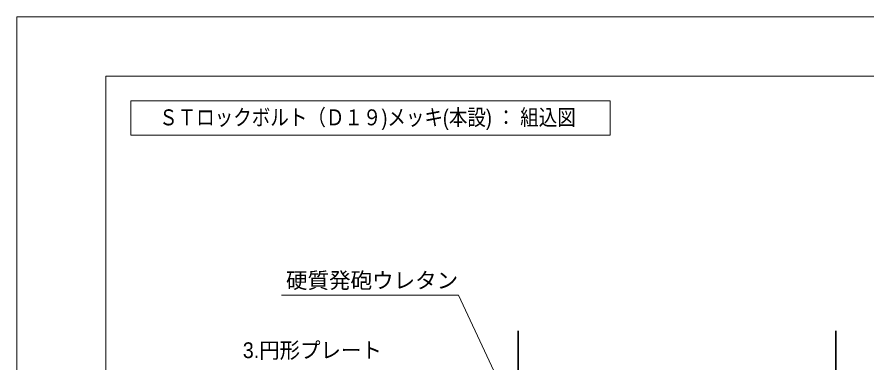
# Model space of a CAD drawing. Units: millimetres at full size, sheet at 1:2; details may follow other scales. Extents: x 1970 to 3652, y 1102 to 2290.
# Drawn here: x 1970 to 2502, y 2074 to 2290 of the extents above; entities that cross this region are included whole.
import ezdxf
from ezdxf.enums import TextEntityAlignment as Align

# ---------------------------------------------------------------- set-up
doc = ezdxf.new("R2010")
doc.units = ezdxf.units.MM
doc.header["$LTSCALE"] = 2
for name, color, linetype, lineweight in [('1外形線', 7, 'Continuous', 35), ('6寸法線', 4, 'Continuous', 13), ('7 枠・タイトル', 7, 'Continuous', 13), ('Defpoints_2', 7, 'Continuous', 13)]:
    doc.layers.add(name, color=color, linetype=linetype, lineweight=lineweight)
doc.styles.add('ＭＳ Ｐゴシック', font='')
doc.styles.get('ＭＳ Ｐゴシック').set_extended_font_data('MS PGothic')

msp = doc.modelspace()

# ---------------------------------------------------------------- linework, layer by layer
at = {"layer": '1外形線'}
for p, q in [((2284.203, 1988.507), (2284.196, 2093.64)), ((2483.442, 1996.001), (2483.445, 2093.649))]:
    msp.add_line(p, q, dxfattribs=at)
at = {"layer": '6寸法線'}
msp.add_lwpolyline([(2303.666, 1994.008), (2301.552, 1998.538), (2246.786, 2115.889), (2135.803, 2115.889)], dxfattribs=at)
at = {"layer": '7 枠・タイトル'}
for p, q in [((2025.479, 1139.719), (2025.479, 2253.272)), ((3596.176, 2253.272), (2025.479, 2253.272)), ((2041.317, 2237.873), (2341.756, 2237.873)), ((2041.317, 2237.873), (2041.317, 2216.301)), ((2341.756, 2237.873), (2341.756, 2216.301)), ((2041.317, 2216.301), (2341.756, 2216.301))]:
    msp.add_line(p, q, dxfattribs=at)
at = {"layer": 'Defpoints_2'}
msp.add_lwpolyline([(1969.828, 1102.495), (3651.828, 1102.495), (3651.828, 2290.495), (1969.828, 2290.495)], close=True, dxfattribs=at)

# ---------------------------------------------------------------- texts
at = {"layer": '6寸法線', "color": 7, "style": 'ＭＳ Ｐゴシック'}
msp.add_text('硬質発砲ウレタン', height=9.897, dxfattribs=at).set_placement((2138.526, 2117.278), align=Align.BOTTOM_LEFT)
at = {"layer": '6寸法線', "color": 7, "style": 'ＭＳ Ｐゴシック', "width": 0.95}
msp.add_text('3.円形プレート', height=9.897, dxfattribs=at).set_placement((2111.463, 2073.471), align=Align.BOTTOM_LEFT)
at = {"layer": '7 枠・タイトル', "style": 'ＭＳ Ｐゴシック', "width": 0.85}
msp.add_text('ＳＴロックボルト（Ｄ１９)メッキ(本設) ： 組込図', height=10.02, dxfattribs=at).set_placement((2058.998, 2219.495), align=Align.BOTTOM_LEFT)

doc.saveas('drawing.dxf')
